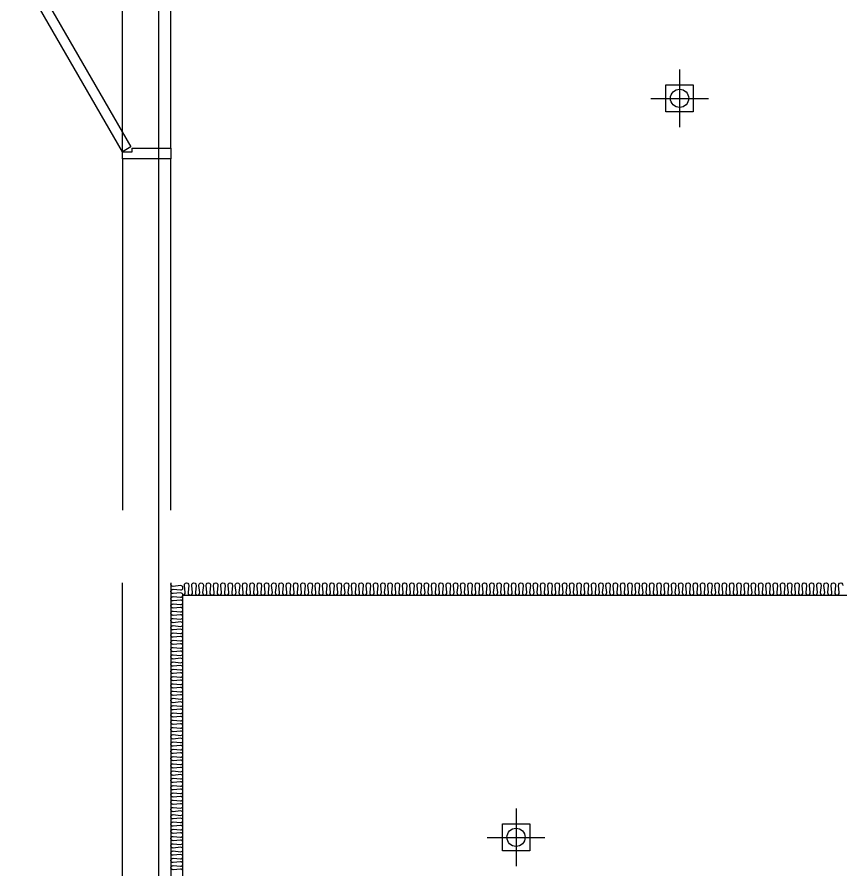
# Model space of a CAD drawing. Header units: millimetres. Extents: x -95754 to 177808, y 34455 to 150605.
# Drawn here: x 170319 to 173720, y 142521 to 146041 of the extents above; entities that cross this region are included whole.
import ezdxf

# ---------------------------------------------------------------- set-up
doc = ezdxf.new("R2010")
doc.units = ezdxf.units.MM
doc.header["$LTSCALE"] = 300
for name, color, linetype in [('A-CEN', 1, 'Continuous'), ('A-DOOR', 4, 'Continuous'), ('A-DOOR-1', 1, 'Continuous'), ('A-DOOR-8', 8, 'Continuous'), ('A-SYM', 7, 'Continuous'), ('A-WALL-D', 7, 'Continuous'), ('A-지붕바닥', 251, 'Continuous'), ('ISL', 251, 'Continuous'), ('우수계획', 7, 'Continuous')]:
    doc.layers.add(name, color=color, linetype=linetype)

# ---------------------------------------------------------------- blocks, each defined once
blk = doc.blocks.new('FDD-2')
at = {"layer": 'A-DOOR', "linetype": 'Continuous'}
for points in [[(-870, 200), (-116.6, 635), (-96.6, 600.4), (-850, 165.4)], [(870, 200), (116.6, 635), (96.6, 600.4), (850, 165.4)], [(-900, 200), (-870, 200), (-870, 160), (-855, 160), (-855, 0), (-900, 0)], [(900, 200), (870, 200), (870, 160), (855, 160), (855, 0), (900, 0)]]:
    blk.add_lwpolyline(points, close=True, dxfattribs=at)
at = {"layer": 'A-DOOR-1', "linetype": 'Continuous'}
for centre, start, end in [((-870, 200), 0, 30), ((870, 200), 150, 180)]:
    blk.add_arc(centre, 870, start, end, dxfattribs=at)
at = {"layer": 'A-DOOR-8', "linetype": 'Continuous'}
for p, q in [((-870, 200), (870, 200)), ((-855, 0), (855, 0))]:
    blk.add_line(p, q, dxfattribs=at)
blk = doc.blocks.new('A$Cacae0627')
at = {"layer": '우수계획', "color": 1}
for p, q in [((0, 528), (0, -528)), ((-528, 0), (528, 0))]:
    blk.add_line(p, q, dxfattribs=at)
at = {"layer": '우수계획', "color": 6, "lineweight": -3}
blk.add_lwpolyline([(-250, 250), (250, 250), (250, -250), (-250, -250)], close=True, dxfattribs=at)
blk.add_circle((0, 0), 167, dxfattribs=at)
blk = doc.blocks.new('A$Cfdea7a82')
at = {"layer": 'A-SYM', "xscale": 0.2249999999999964, "yscale": 0.2249999999999964, "zscale": 0.2249999999999964}
blk.add_blockref('A$Cacae0627', (203.8, 118.8, 0), dxfattribs=at)

msp = doc.modelspace()

# ---------------------------------------------------------------- linework, layer by layer
at = {"layer": 'A-CEN'}
msp.add_line((170903.6, 135705), (170903.6, 149560.5), dxfattribs=at)
at = {"layer": 'A-WALL-D'}
for p, q in [((170753.6, 139605), (170753.6, 143705)), ((170953.6, 143705), (170953.6, 139605))]:
    msp.add_line(p, q, dxfattribs=at)
at = {"layer": 'A-WALL-D', "elevation": 0}
msp.add_lwpolyline([(170953.6, 144005), (170953.6, 145455), (170753.6, 145455), (170753.6, 144005)], dxfattribs=at)
at = {"layer": 'ISL', "elevation": 0}
for points in [[(171003.6, 142515, 0.44469), (170993.6, 142524), (170963.6, 142521, -1.108889), (170963.6, 142539), (170993.6, 142536, 0.44469), (171003.6, 142545, 0.44469), (170993.6, 142554), (170963.6, 142551, -1.108889), (170963.6, 142569), (170993.6, 142566, 0.44469), (171003.6, 142575, 0.44469), (170993.6, 142584), (170963.6, 142581, -1.108889), (170963.6, 142599), (170993.6, 142596, 0.44469), (171003.6, 142605, 0.44469), (170993.6, 142614), (170963.6, 142611, -1.108889), (170963.6, 142629), (170993.6, 142626, 0.44469), (171003.6, 142635, 0.44469), (170993.6, 142644), (170963.6, 142641, -1.108889), (170963.6, 142659), (170993.6, 142656, 0.44469), (171003.6, 142665, 0.44469), (170993.6, 142674), (170963.6, 142671, -1.108889), (170963.6, 142689), (170993.6, 142686, 0.44469), (171003.6, 142695, 0.44469), (170993.6, 142704), (170963.6, 142701, -1.108889), (170963.6, 142719), (170993.6, 142716, 0.44469), (171003.6, 142725, 0.44469), (170993.6, 142734), (170963.6, 142731, -1.108889), (170963.6, 142749), (170993.6, 142746, 0.44469), (171003.6, 142755, 0.44469), (170993.6, 142764), (170963.6, 142761, -1.108889), (170963.6, 142779), (170993.6, 142776, 0.44469), (171003.6, 142785, 0.44469), (170993.6, 142794), (170963.6, 142791, -1.108889), (170963.6, 142809), (170993.6, 142806, 0.44469), (171003.6, 142815, 0.44469), (170993.6, 142824), (170963.6, 142821, -1.108889), (170963.6, 142839), (170993.6, 142836, 0.44469), (171003.6, 142845, 0.44469), (170993.6, 142854), (170963.6, 142851, -1.108889), (170963.6, 142869), (170993.6, 142866, 0.44469), (171003.6, 142875, 0.44469), (170993.6, 142884), (170963.6, 142881, -1.108889), (170963.6, 142899), (170993.6, 142896, 0.44469), (171003.6, 142905, 0.44469), (170993.6, 142914), (170963.6, 142911, -1.108889), (170963.6, 142929), (170993.6, 142926, 0.44469), (171003.6, 142935, 0.44469), (170993.6, 142944), (170963.6, 142941, -1.108889), (170963.6, 142959), (170993.6, 142956, 0.44469), (171003.6, 142965, 0.44469), (170993.6, 142974), (170963.6, 142971, -1.108889), (170963.6, 142989), (170993.6, 142986, 0.44469), (171003.6, 142995, 0.44469), (170993.6, 143004), (170963.6, 143001, -1.108889), (170963.6, 143019), (170993.6, 143016, 0.44469), (171003.6, 143025, 0.44469), (170993.6, 143034), (170963.6, 143031, -1.108889), (170963.6, 143049), (170993.6, 143046, 0.44469), (171003.6, 143055, 0.44469), (170993.6, 143064), (170963.6, 143061, -1.108889), (170963.6, 143079), (170993.6, 143076, 0.44469), (171003.6, 143085, 0.44469), (170993.6, 143094), (170963.6, 143091, -1.108889), (170963.6, 143109), (170993.6, 143106, 0.44469), (171003.6, 143115, 0.44469), (170993.6, 143124), (170963.6, 143121, -1.108889), (170963.6, 143139), (170993.6, 143136, 0.44469), (171003.6, 143145, 0.44469), (170993.6, 143154), (170963.6, 143151, -1.108889), (170963.6, 143169), (170993.6, 143166, 0.44469), (171003.6, 143175, 0.44469), (170993.6, 143184), (170963.6, 143181, -1.108889), (170963.6, 143199), (170993.6, 143196, 0.44469), (171003.6, 143205, 0.44469), (170993.6, 143214), (170963.6, 143211, -1.108889), (170963.6, 143229), (170993.6, 143226, 0.44469), (171003.6, 143235, 0.44469), (170993.6, 143244), (170963.6, 143241, -1.108889), (170963.6, 143259), (170993.6, 143256, 0.44469), (171003.6, 143265, 0.44469), (170993.6, 143274), (170963.6, 143271, -1.108889), (170963.6, 143289), (170993.6, 143286, 0.44469), (171003.6, 143295, 0.44469), (170993.6, 143304), (170963.6, 143301, -1.108889), (170963.6, 143319), (170993.6, 143316, 0.44469), (171003.6, 143325, 0.44469), (170993.6, 143334), (170963.6, 143331, -1.108889), (170963.6, 143349), (170993.6, 143346, 0.44469), (171003.6, 143355, 0.44469), (170993.6, 143364), (170963.6, 143361, -1.108889), (170963.6, 143379), (170993.6, 143376, 0.44469), (171003.6, 143385, 0.44469), (170993.6, 143394), (170963.6, 143391, -1.108889), (170963.6, 143409), (170993.6, 143406, 0.44469), (171003.6, 143415, 0.44469), (170993.6, 143424), (170963.6, 143421, -1.108889), (170963.6, 143439), (170993.6, 143436, 0.44469), (171003.6, 143445, 0.44469), (170993.6, 143454), (170963.6, 143451, -1.108889), (170963.6, 143469), (170993.6, 143466, 0.44469), (171003.6, 143475, 0.44469), (170993.6, 143484), (170963.6, 143481, -1.108889), (170963.6, 143499), (170993.6, 143496, 0.44469), (171003.6, 143505, 0.44469), (170993.6, 143514), (170963.6, 143511, -1.108889), (170963.6, 143529), (170993.6, 143526, 0.44469), (171003.6, 143535, 0.44469), (170993.6, 143544), (170963.6, 143541, -1.108889), (170963.6, 143559), (170993.6, 143556, 0.44469), (171003.6, 143565, 0.44469), (170993.6, 143574), (170963.6, 143571, -1.108889), (170963.6, 143589), (170993.6, 143586, 0.44469), (171003.6, 143595, 0.44469), (170993.6, 143604), (170963.6, 143601, -1.108889), (170963.6, 143619), (170993.6, 143616, 0.44469), (171003.6, 143625, 0.44469), (170993.6, 143634), (170963.6, 143631, -1.108889), (170963.6, 143649), (170993.6, 143646, 0.44469), (171003.6, 143655, 0.44469), (170993.6, 143664), (170963.6, 143661, -1.108889), (170963.6, 143679), (170993.6, 143676, 0.44469), (171003.6, 143685, 0.44469), (170993.6, 143694), (170963.6, 143691, -0.633281), (170955.1, 143705, -0.633281)], [(171003.6, 143655, 0.44469), (171012.6, 143665), (171009.6, 143695, -1.108889), (171027.6, 143695), (171024.6, 143665, 0.44469), (171033.6, 143655, 0.44469), (171042.6, 143665), (171039.6, 143695, -1.108889), (171057.6, 143695), (171054.6, 143665, 0.44469), (171063.6, 143655, 0.44469), (171072.6, 143665), (171069.6, 143695, -1.108889), (171087.6, 143695), (171084.6, 143665, 0.44469), (171093.6, 143655, 0.44469), (171102.6, 143665), (171099.6, 143695, -1.108889), (171117.6, 143695), (171114.6, 143665, 0.44469), (171123.6, 143655, 0.44469), (171132.6, 143665), (171129.6, 143695, -1.108889), (171147.6, 143695), (171144.6, 143665, 0.44469), (171153.6, 143655, 0.44469), (171162.6, 143665), (171159.6, 143695, -1.108889), (171177.6, 143695), (171174.6, 143665, 0.44469), (171183.6, 143655, 0.44469), (171192.6, 143665), (171189.6, 143695, -1.108889), (171207.6, 143695), (171204.6, 143665, 0.44469), (171213.6, 143655, 0.44469), (171222.6, 143665), (171219.6, 143695, -1.108889), (171237.6, 143695), (171234.6, 143665, 0.44469), (171243.6, 143655, 0.44469), (171252.6, 143665), (171249.6, 143695, -1.108889), (171267.6, 143695), (171264.6, 143665, 0.44469), (171273.6, 143655, 0.44469), (171282.6, 143665), (171279.6, 143695, -1.108889), (171297.6, 143695), (171294.6, 143665, 0.44469), (171303.6, 143655, 0.44469), (171312.6, 143665), (171309.6, 143695, -1.108889), (171327.6, 143695), (171324.6, 143665, 0.44469), (171333.6, 143655, 0.44469), (171342.6, 143665), (171339.6, 143695, -1.108889), (171357.6, 143695), (171354.6, 143665, 0.44469), (171363.6, 143655, 0.44469), (171372.6, 143665), (171369.6, 143695, -1.108889), (171387.6, 143695), (171384.6, 143665, 0.44469), (171393.6, 143655, 0.44469), (171402.6, 143665), (171399.6, 143695, -1.108889), (171417.6, 143695), (171414.6, 143665, 0.44469), (171423.6, 143655, 0.44469), (171432.6, 143665), (171429.6, 143695, -1.108889), (171447.6, 143695), (171444.6, 143665, 0.44469), (171453.6, 143655, 0.44469), (171462.6, 143665), (171459.6, 143695, -1.108889), (171477.6, 143695), (171474.6, 143665, 0.44469), (171483.6, 143655, 0.44469), (171492.6, 143665), (171489.6, 143695, -1.108889), (171507.6, 143695), (171504.6, 143665, 0.44469), (171513.6, 143655, 0.44469), (171522.6, 143665), (171519.6, 143695, -1.108889), (171537.6, 143695), (171534.6, 143665, 0.44469), (171543.6, 143655, 0.44469), (171552.6, 143665), (171549.6, 143695, -1.108889), (171567.6, 143695), (171564.6, 143665, 0.44469), (171573.6, 143655, 0.44469), (171582.6, 143665), (171579.6, 143695, -1.108889), (171597.6, 143695), (171594.6, 143665, 0.44469), (171603.6, 143655, 0.44469), (171612.6, 143665), (171609.6, 143695, -1.108889), (171627.6, 143695), (171624.6, 143665, 0.44469), (171633.6, 143655, 0.44469), (171642.6, 143665), (171639.6, 143695, -1.108889), (171657.6, 143695), (171654.6, 143665, 0.44469), (171663.6, 143655, 0.44469), (171672.6, 143665), (171669.6, 143695, -1.108889), (171687.6, 143695), (171684.6, 143665, 0.44469), (171693.6, 143655, 0.44469), (171702.6, 143665), (171699.6, 143695, -1.108889), (171717.6, 143695), (171714.6, 143665, 0.44469), (171723.6, 143655, 0.44469), (171732.6, 143665), (171729.6, 143695, -1.108889), (171747.6, 143695), (171744.6, 143665, 0.44469), (171753.6, 143655, 0.44469), (171762.6, 143665), (171759.6, 143695, -1.108889), (171777.6, 143695), (171774.6, 143665, 0.44469), (171783.6, 143655, 0.44469), (171792.6, 143665), (171789.6, 143695, -1.108889), (171807.6, 143695), (171804.6, 143665, 0.44469), (171813.6, 143655, 0.44469), (171822.6, 143665), (171819.6, 143695, -1.108889), (171837.6, 143695), (171834.6, 143665, 0.44469), (171843.6, 143655, 0.44469), (171852.6, 143665), (171849.6, 143695, -1.108889), (171867.6, 143695), (171864.6, 143665, 0.44469), (171873.6, 143655, 0.44469), (171882.6, 143665), (171879.6, 143695, -1.108889), (171897.6, 143695), (171894.6, 143665, 0.44469), (171903.6, 143655, 0.44469), (171912.6, 143665), (171909.6, 143695, -1.108889), (171927.6, 143695), (171924.6, 143665, 0.44469), (171933.6, 143655, 0.44469), (171942.6, 143665), (171939.6, 143695, -1.108889), (171957.6, 143695), (171954.6, 143665, 0.44469), (171963.6, 143655, 0.44469), (171972.6, 143665), (171969.6, 143695, -1.108889), (171987.6, 143695), (171984.6, 143665, 0.44469), (171993.6, 143655, 0.44469), (172002.6, 143665), (171999.6, 143695, -1.108889), (172017.6, 143695), (172014.6, 143665, 0.44469), (172023.6, 143655, 0.44469), (172032.6, 143665), (172029.6, 143695, -1.108889), (172047.6, 143695), (172044.6, 143665, 0.44469), (172053.6, 143655, 0.44469), (172062.6, 143665), (172059.6, 143695, -1.108889), (172077.6, 143695), (172074.6, 143665, 0.44469), (172083.6, 143655, 0.44469), (172092.6, 143665), (172089.6, 143695, -1.108889), (172107.6, 143695), (172104.6, 143665, 0.44469), (172113.6, 143655, 0.44469), (172122.6, 143665), (172119.6, 143695, -1.108889), (172137.6, 143695), (172134.6, 143665, 0.44469), (172143.6, 143655, 0.44469), (172152.6, 143665), (172149.6, 143695, -1.108889), (172167.6, 143695), (172164.6, 143665, 0.44469), (172173.6, 143655, 0.44469), (172182.6, 143665), (172179.6, 143695, -1.108889), (172197.6, 143695), (172194.6, 143665, 0.44469), (172203.6, 143655, 0.44469), (172212.6, 143665), (172209.6, 143695, -1.108889), (172227.6, 143695), (172224.6, 143665, 0.44469), (172233.6, 143655, 0.44469), (172242.6, 143665), (172239.6, 143695, -1.108889), (172257.6, 143695), (172254.6, 143665, 0.44469), (172263.6, 143655, 0.44469), (172272.6, 143665), (172269.6, 143695, -1.108889), (172287.6, 143695), (172284.6, 143665, 0.44469), (172293.6, 143655, 0.44469), (172302.6, 143665), (172299.6, 143695, -1.108889), (172317.6, 143695), (172314.6, 143665, 0.44469), (172323.6, 143655, 0.44469), (172332.6, 143665), (172329.6, 143695, -1.108889), (172347.6, 143695), (172344.6, 143665, 0.44469), (172353.6, 143655, 0.44469), (172362.6, 143665), (172359.6, 143695, -1.108889), (172377.6, 143695), (172374.6, 143665, 0.44469), (172383.6, 143655, 0.44469), (172392.6, 143665), (172389.6, 143695, -1.108889), (172407.6, 143695), (172404.6, 143665, 0.44469), (172413.6, 143655, 0.44469), (172422.6, 143665), (172419.6, 143695, -1.108889), (172437.6, 143695), (172434.6, 143665, 0.44469), (172443.6, 143655, 0.44469), (172452.6, 143665), (172449.6, 143695, -1.108889), (172467.6, 143695), (172464.6, 143665, 0.44469), (172473.6, 143655, 0.44469), (172482.6, 143665), (172479.6, 143695, -1.108889), (172497.6, 143695), (172494.6, 143665, 0.44469), (172503.6, 143655, 0.44469), (172512.6, 143665), (172509.6, 143695, -1.108889), (172527.6, 143695), (172524.6, 143665, 0.44469), (172533.6, 143655, 0.44469), (172542.6, 143665), (172539.6, 143695, -1.108889), (172557.6, 143695), (172554.6, 143665, 0.44469), (172563.6, 143655, 0.44469), (172572.6, 143665), (172569.6, 143695, -1.108889), (172587.6, 143695), (172584.6, 143665, 0.44469), (172593.6, 143655, 0.44469), (172602.6, 143665), (172599.6, 143695, -1.108889), (172617.6, 143695), (172614.6, 143665, 0.44469), (172623.6, 143655, 0.44469), (172632.6, 143665), (172629.6, 143695, -1.108889), (172647.6, 143695), (172644.6, 143665, 0.44469), (172653.6, 143655, 0.44469), (172662.6, 143665), (172659.6, 143695, -1.108889), (172677.6, 143695), (172674.6, 143665, 0.44469), (172683.6, 143655, 0.44469), (172692.6, 143665), (172689.6, 143695, -1.108889), (172707.6, 143695), (172704.6, 143665, 0.44469), (172713.6, 143655, 0.44469), (172722.6, 143665), (172719.6, 143695, -1.108889), (172737.6, 143695), (172734.6, 143665, 0.44469), (172743.6, 143655, 0.44469), (172752.6, 143665), (172749.6, 143695, -1.108889), (172767.6, 143695), (172764.6, 143665, 0.44469), (172773.6, 143655, 0.44469), (172782.6, 143665), (172779.6, 143695, -1.108889), (172797.6, 143695), (172794.6, 143665, 0.44469), (172803.6, 143655, 0.44469), (172812.6, 143665), (172809.6, 143695, -1.108889), (172827.6, 143695), (172824.6, 143665, 0.44469), (172833.6, 143655, 0.44469), (172842.6, 143665), (172839.6, 143695, -1.108889), (172857.6, 143695), (172854.6, 143665, 0.44469), (172863.6, 143655, 0.44469), (172872.6, 143665), (172869.6, 143695, -1.108889), (172887.6, 143695), (172884.6, 143665, 0.44469), (172893.6, 143655, 0.44469), (172902.6, 143665), (172899.6, 143695, -1.108889), (172917.6, 143695), (172914.6, 143665, 0.44469), (172923.6, 143655, 0.44469), (172932.6, 143665), (172929.6, 143695, -1.108889), (172947.6, 143695), (172944.6, 143665, 0.44469), (172953.6, 143655, 0.44469), (172962.6, 143665), (172959.6, 143695, -1.108889), (172977.6, 143695), (172974.6, 143665, 0.44469), (172983.6, 143655, 0.44469), (172992.6, 143665), (172989.6, 143695, -1.108889), (173007.6, 143695), (173004.6, 143665, 0.44469), (173013.6, 143655, 0.44469), (173022.6, 143665), (173019.6, 143695, -1.108889), (173037.6, 143695), (173034.6, 143665, 0.44469), (173043.6, 143655, 0.44469), (173052.6, 143665), (173049.6, 143695, -1.108889), (173067.6, 143695), (173064.6, 143665, 0.44469), (173073.6, 143655, 0.44469), (173082.6, 143665), (173079.6, 143695, -1.108889), (173097.6, 143695), (173094.6, 143665, 0.44469), (173103.6, 143655, 0.44469), (173112.6, 143665), (173109.6, 143695, -1.108889), (173127.6, 143695), (173124.6, 143665, 0.44469), (173133.6, 143655, 0.44469), (173142.6, 143665), (173139.6, 143695, -1.108889), (173157.6, 143695), (173154.6, 143665, 0.44469), (173163.6, 143655, 0.44469), (173172.6, 143665), (173169.6, 143695, -1.108889), (173187.6, 143695), (173184.6, 143665, 0.44469), (173193.6, 143655, 0.44469), (173202.6, 143665), (173199.6, 143695, -1.108889), (173217.6, 143695), (173214.6, 143665, 0.44469), (173223.6, 143655, 0.44469), (173232.6, 143665), (173229.6, 143695, -1.108889), (173247.6, 143695), (173244.6, 143665, 0.44469), (173253.6, 143655, 0.44469), (173262.6, 143665), (173259.6, 143695, -1.108889), (173277.6, 143695), (173274.6, 143665, 0.44469), (173283.6, 143655, 0.44469), (173292.6, 143665), (173289.6, 143695, -1.108889), (173307.6, 143695), (173304.6, 143665, 0.44469), (173313.6, 143655, 0.44469), (173322.6, 143665), (173319.6, 143695, -1.108889), (173337.6, 143695), (173334.6, 143665, 0.44469), (173343.6, 143655, 0.44469), (173352.6, 143665), (173349.6, 143695, -1.108889), (173367.6, 143695), (173364.6, 143665, 0.44469), (173373.6, 143655, 0.44469), (173382.6, 143665), (173379.6, 143695, -1.108889), (173397.6, 143695), (173394.6, 143665, 0.44469), (173403.6, 143655, 0.44469), (173412.6, 143665), (173409.6, 143695, -1.108889), (173427.6, 143695), (173424.6, 143665, 0.44469), (173433.6, 143655, 0.44469), (173442.6, 143665), (173439.6, 143695, -1.108889), (173457.6, 143695), (173454.6, 143665, 0.44469), (173463.6, 143655, 0.44469), (173472.6, 143665), (173469.6, 143695, -1.108889), (173487.6, 143695), (173484.6, 143665, 0.44469), (173493.6, 143655, 0.44469), (173502.5, 143665), (173499.6, 143695, -1.108889), (173517.5, 143695), (173514.5, 143665, 0.44469), (173523.5, 143655, 0.44469), (173532.5, 143665), (173529.5, 143695, -1.108889), (173547.5, 143695), (173544.5, 143665, 0.44469), (173553.5, 143655, 0.44469), (173562.5, 143665), (173559.5, 143695, -1.108889), (173577.5, 143695), (173574.5, 143665, 0.44469), (173583.5, 143655, 0.44469), (173592.5, 143665), (173589.5, 143695, -1.108889), (173607.5, 143695), (173604.5, 143665, 0.44469), (173613.5, 143655, 0.44469), (173622.5, 143665), (173619.5, 143695, -1.108889), (173637.5, 143695), (173634.5, 143665, 0.44469), (173643.5, 143655, 0.44469), (173652.5, 143665), (173649.5, 143695, -1.108889), (173667.5, 143695), (173664.5, 143665, 0.44469), (173673.5, 143655, 0.44469), (173682.5, 143665), (173679.5, 143695, -1.108889), (173697.5, 143695), (173694.5, 143665, 0.44469), (173703.5, 143655, 0.44469), (173712.5, 143665), (173709.5, 143695, -1.108889), (173727.5, 143695)]]:
    msp.add_lwpolyline(points, format="xyb", dxfattribs=at)
msp.add_lwpolyline([(171003.6, 139605), (171003.6, 143655), (177003.6, 143655), (177003.6, 143365)], dxfattribs=at)

# ---------------------------------------------------------------- block references
at = {"layer": 'A-DOOR', "rotation": 90}
msp.add_blockref('FDD-2', (170953.6, 146355), dxfattribs=at)
at = {"layer": 'A-지붕바닥'}
for p in [(172849.7, 145586.3), (172174.7, 142536.3, 0)]:
    msp.add_blockref('A$Cfdea7a82', p, dxfattribs=at)

doc.saveas('drawing.dxf')
